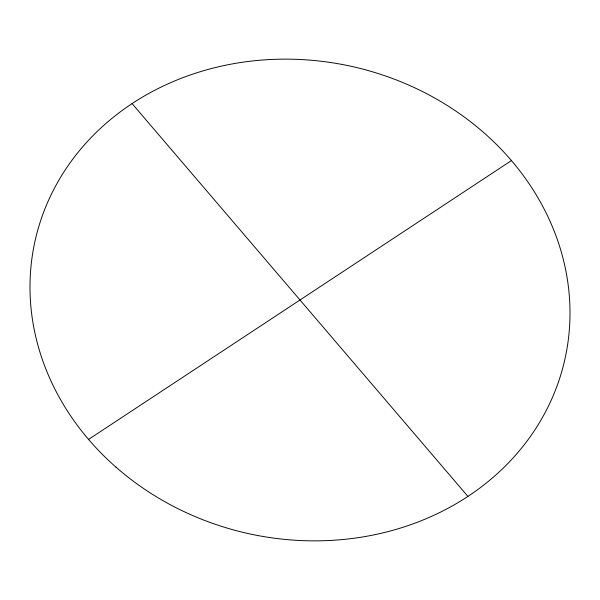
<?xml version="1.0" encoding="UTF-8"?>
<svg xmlns="http://www.w3.org/2000/svg" width="600" height="600" viewBox="0 0 600 600"><rect width="100%" height="100%" fill="white"/><g stroke="black" fill="none" stroke-linecap="round" stroke-linejoin="round"><path stroke-width="0.9" d="M88.567 439.418L511.433 160.583M132.083 103.59L467.918 496.41M115.95 467.13A271.447 239.228 12.6 0 0 563.107 366.638A271.447 239.228 12.6 0 0 220.935 66.233A271.447 239.228 12.6 0 0 115.95 467.13"/></g></svg>
